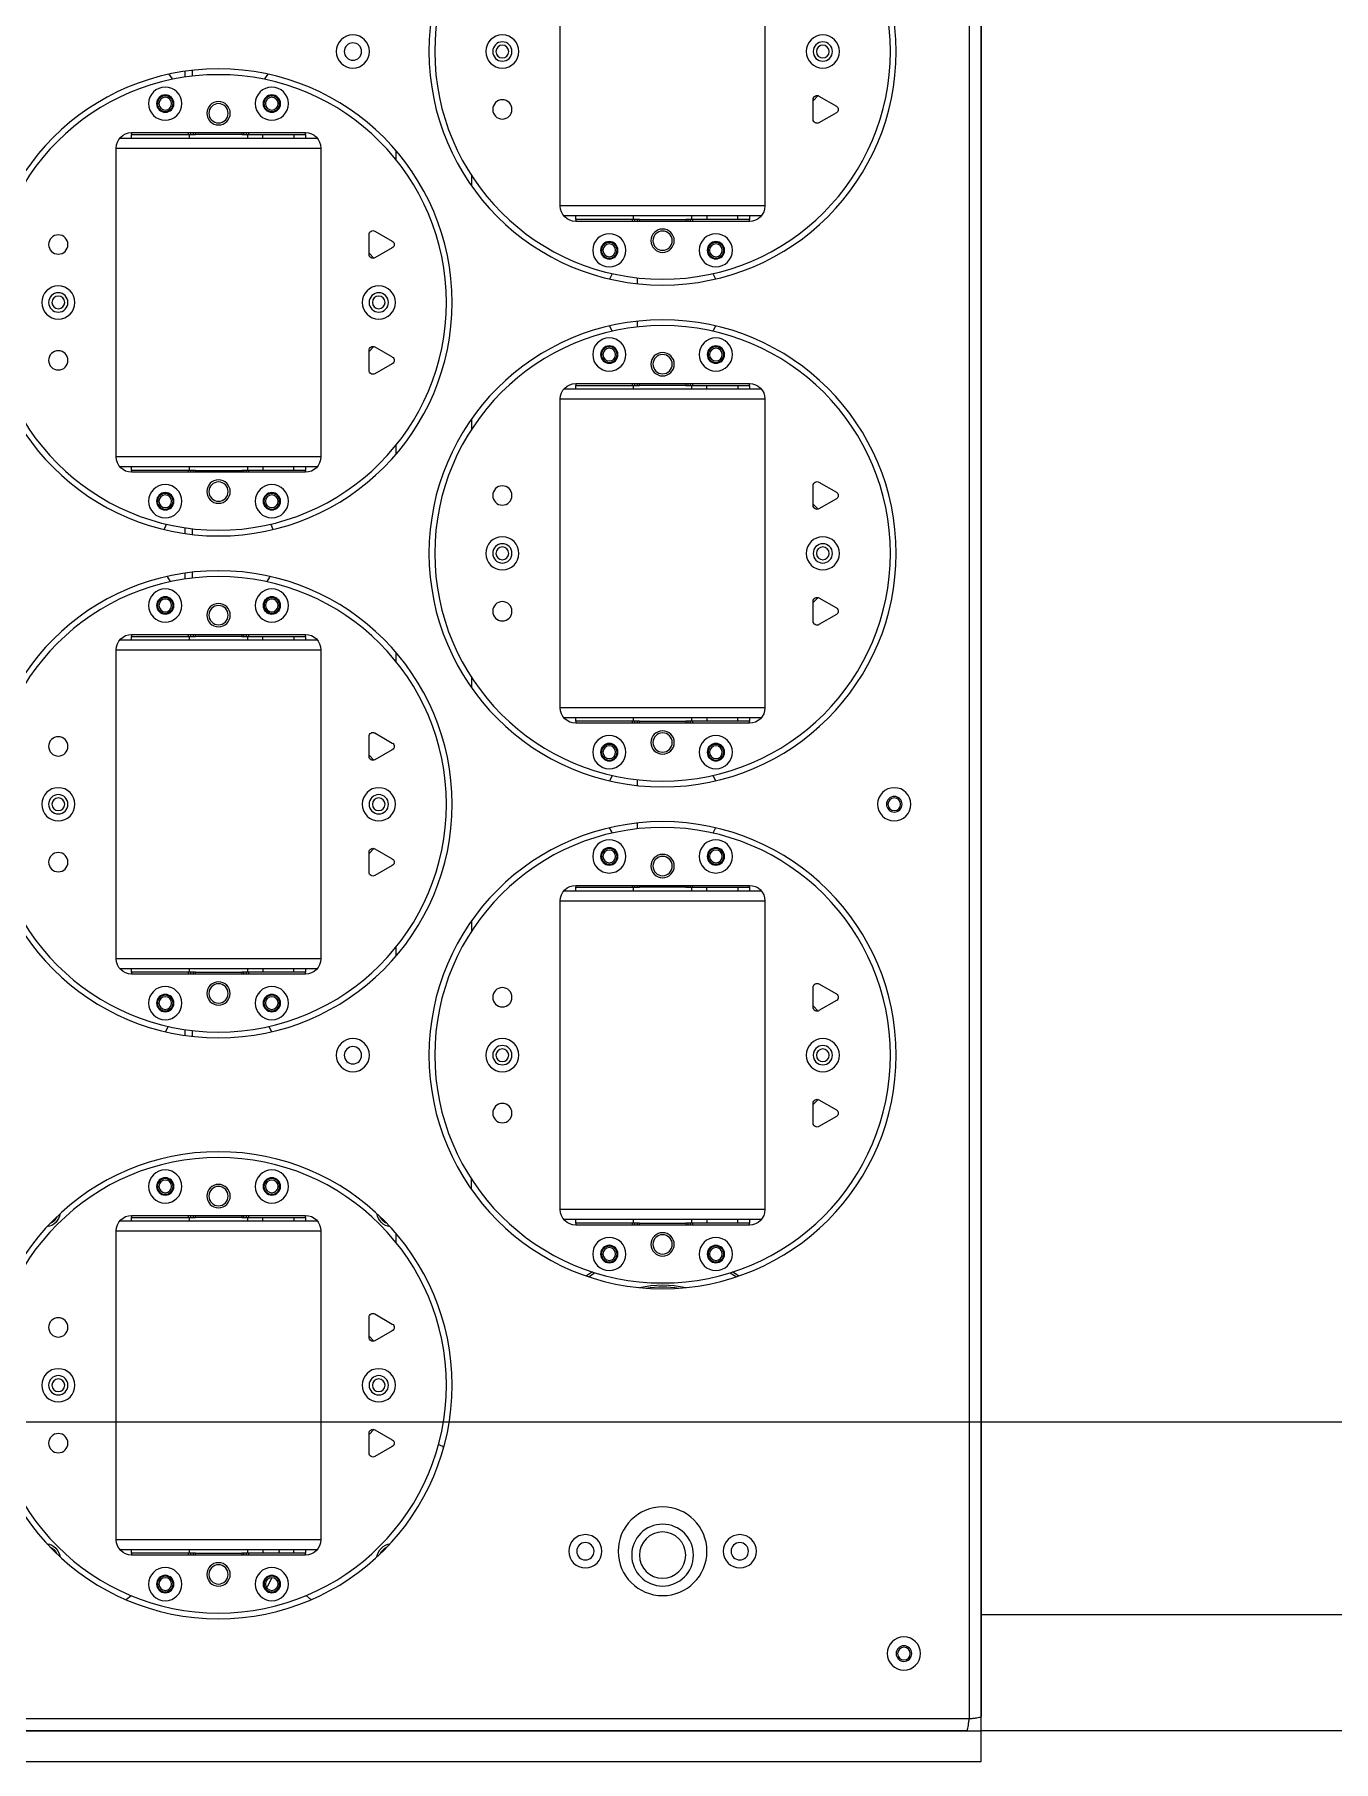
# Model space of a CAD drawing. Header units: millimetres. Extents: x 845401 to 948039, y 511594 to 550263.
# Drawn here: x 924260 to 924596.4, y 531303.8 to 531751.1 of the extents above; entities that cross this region are included whole.
import ezdxf

# ---------------------------------------------------------------- set-up
doc = ezdxf.new("R2010")
doc.units = ezdxf.units.MM
doc.layers.add('00', color=7, linetype='Continuous')
doc.layers.add('A-剖-0.10mm.......SECT-L01', color=255, linetype='Continuous', lineweight=18)
doc.layers.add('物流设备', color=7, linetype='Continuous', lineweight=5)

# ---------------------------------------------------------------- blocks, each defined once
blk = doc.blocks.new('*U100541')
at = {"color": 1}
blk.add_lwpolyline([(0, -630), (2800, -630), (2800, 630), (0, 630)], close=True, dxfattribs=at)
at = {"color": 4}
blk.add_lwpolyline([(0, -600), (2800, -600), (2800, 600), (0, 600)], close=True, dxfattribs=at)
for tag, p in [('设备编号', (485.24, 55.29)), ('设备高度', (489.75, -155.56))]:
    blk.add_attdef(tag, p, '', height=100)
at = {"flags": 1}
blk.add_attdef('设备类型', (12889.64, -37.08), '', height=100, dxfattribs=at)
blk = doc.blocks.new('1260包胶摆轮')
at = {"color": 7, "linetype": 'Continuous', "lineweight": 25}
for p, q in [((4843148.18, 879146.8), (4841955.59, 879146.8)), ((4843148.78, 879143.7), (4841954.98, 879143.7)), ((4843148.78, 877889.9), (4843148.78, 879143.7)), ((4843151.88, 877890.51), (4843151.88, 879143.09)), ((4842976.88, 879101.3), (4842931.88, 879101.3)), ((4842931.88, 879100.8), (4842931.88, 879101.3)), ((4842946.63, 879101.3), (4842946.63, 879100.8)), ((4842948.38, 879101.3), (4842948.38, 879100.8)), ((4842960.38, 879100.8), (4842960.38, 879101.3)), ((4842962.13, 879100.8), (4842962.13, 879101.3)), ((4842976.88, 879101.3), (4842976.88, 879100.8)), ((4842912.34, 879100.8), (4842912.43, 879100.8)), ((4842927.88, 879097.3), (4842927.88, 879017.3)), ((4842928.76, 879099.8), (4842980.01, 879099.8)), ((4842946.63, 879100.8), (4842931.88, 879100.8)), ((4842931.88, 879100.8), (4842931.88, 879099.8)), ((4842947.22, 879100.8), (4842946.63, 879100.8)), ((4842946.88, 879100.8), (4842946.88, 879099.8)), ((4842947.8, 879100.8), (4842947.22, 879100.8)), ((4842948.38, 879100.8), (4842947.8, 879100.8)), ((4842948.38, 879100.8), (4842960.38, 879100.8)), ((4842960.97, 879100.8), (4842960.38, 879100.8)), ((4842961.55, 879100.8), (4842960.97, 879100.8)), ((4842962.13, 879100.8), (4842961.55, 879100.8)), ((4842961.88, 879099.8), (4842961.88, 879100.8)), ((4842976.88, 879100.8), (4842962.13, 879100.8)), ((4842965.88, 879099.8), (4842965.88, 879100.8)), ((4842970.14, 879099.8), (4842969.9, 879100.8)), ((4842973.88, 879100.8), (4842973.88, 879099.8)), ((4842976.88, 879099.8), (4842976.88, 879100.8)), ((4842980.88, 879017.3), (4842980.88, 879097.3)), ((4842996.33, 879100.8), (4842996.43, 879100.8)), ((4842993.38, 879074.9), (4842993.38, 879069.7)), ((4842999.38, 879073.16), (4842994.88, 879075.76)), ((4842994.64, 879068.73), (4842993.38, 879070.04)), ((4842994.88, 879068.83), (4842999.38, 879071.43)), ((4843012.66, 879073.54), (4843012.57, 879073.21)), ((4842993.38, 879044.55), (4842994.64, 879045.86)), ((4842993.38, 879044.9), (4842993.38, 879039.7)), ((4842999.38, 879043.16), (4842994.88, 879045.76)), ((4842994.88, 879038.83), (4842999.38, 879041.43)), ((4843051.26, 879027.94), (4843049.66, 879028.99)), ((4843000.38, 879020.35), (4843000.38, 879018)), ((4842980.01, 879014.8), (4842928.76, 879014.8)), ((4842931.88, 879014.8), (4842931.88, 879013.8)), ((4842931.88, 879013.3), (4842931.88, 879013.8)), ((4842931.88, 879013.8), (4842946.63, 879013.8)), ((4842931.88, 879013.3), (4842976.88, 879013.3)), ((4842946.63, 879013.8), (4842946.63, 879013.3)), ((4842946.63, 879013.8), (4842947.22, 879013.8)), ((4842946.88, 879014.8), (4842946.88, 879013.8)), ((4842947.22, 879013.8), (4842947.8, 879013.8)), ((4842947.8, 879013.8), (4842948.38, 879013.8)), ((4842960.38, 879013.8), (4842948.38, 879013.8)), ((4842948.38, 879013.8), (4842948.38, 879013.3)), ((4842960.38, 879013.3), (4842960.38, 879013.8)), ((4842960.38, 879013.8), (4842960.97, 879013.8)), ((4842960.97, 879013.8), (4842961.55, 879013.8)), ((4842961.55, 879013.8), (4842962.13, 879013.8)), ((4842961.88, 879013.8), (4842961.88, 879014.8)), ((4842962.13, 879013.3), (4842962.13, 879013.8)), ((4842962.13, 879013.8), (4842976.88, 879013.8)), ((4842965.88, 879014.8), (4842965.88, 879013.8)), ((4842973.88, 879013.8), (4842973.88, 879014.8)), ((4842976.88, 879013.8), (4842976.88, 879014.8)), ((4842976.88, 879013.8), (4842976.88, 879013.3)), ((4843042.88, 879011.8), (4843042.88, 878931.8)), ((4843043.76, 879014.3), (4843095.01, 879014.3)), ((4843091.88, 879015.8), (4843046.88, 879015.8)), ((4843046.88, 879015.3), (4843046.88, 879015.8)), ((4843061.63, 879015.3), (4843046.88, 879015.3)), ((4843046.88, 879015.3), (4843046.88, 879014.3)), ((4843061.63, 879015.8), (4843061.63, 879015.3)), ((4843062.22, 879015.3), (4843061.63, 879015.3)), ((4843061.88, 879015.3), (4843061.88, 879014.3)), ((4843062.8, 879015.3), (4843062.22, 879015.3)), ((4843063.38, 879015.3), (4843062.8, 879015.3)), ((4843063.38, 879015.8), (4843063.38, 879015.3)), ((4843063.38, 879015.3), (4843075.38, 879015.3)), ((4843075.38, 879015.3), (4843075.38, 879015.8)), ((4843075.97, 879015.3), (4843075.38, 879015.3)), ((4843076.55, 879015.3), (4843075.97, 879015.3)), ((4843077.13, 879015.3), (4843076.55, 879015.3)), ((4843076.88, 879014.3), (4843076.88, 879015.3)), ((4843077.13, 879015.3), (4843077.13, 879015.8)), ((4843091.88, 879015.3), (4843077.13, 879015.3)), ((4843080.88, 879014.3), (4843080.88, 879015.3)), ((4843088.88, 879015.3), (4843088.88, 879014.3)), ((4843091.88, 879015.8), (4843091.88, 879015.3)), ((4843091.88, 879014.3), (4843091.88, 879015.3)), ((4843095.88, 878931.8), (4843095.88, 879011.8)), ((4843019.88, 879006.58), (4843019.88, 879003.9)), ((4843108.38, 878989.4), (4843108.38, 878984.2)), ((4843114.38, 878987.66), (4843109.88, 878990.26)), ((4843109.88, 878983.33), (4843114.38, 878985.93)), ((4843109.64, 878983.23), (4843108.38, 878984.54)), ((4842947.66, 878966.92), (4842947.66, 878965.41)), ((4843108.38, 878959.05), (4843109.64, 878960.36)), ((4843108.38, 878959.4), (4843108.38, 878954.2)), ((4843114.38, 878957.66), (4843109.88, 878960.26)), ((4843109.88, 878953.33), (4843114.38, 878955.93)), ((4842928.76, 878949.3), (4842980.01, 878949.3)), ((4842976.88, 878950.8), (4842931.88, 878950.8)), ((4842931.88, 878950.3), (4842931.88, 878950.8)), ((4842946.63, 878950.3), (4842931.88, 878950.3)), ((4842931.88, 878950.3), (4842931.88, 878949.3)), ((4842946.63, 878950.8), (4842946.63, 878950.3)), ((4842947.22, 878950.3), (4842946.63, 878950.3)), ((4842946.88, 878950.3), (4842946.88, 878949.3)), ((4842947.8, 878950.3), (4842947.22, 878950.3)), ((4842948.38, 878950.3), (4842947.8, 878950.3)), ((4842948.38, 878950.8), (4842948.38, 878950.3)), ((4842948.38, 878950.3), (4842960.38, 878950.3)), ((4842960.38, 878950.3), (4842960.38, 878950.8)), ((4842960.97, 878950.3), (4842960.38, 878950.3)), ((4842961.55, 878950.3), (4842960.97, 878950.3)), ((4842962.13, 878950.3), (4842961.55, 878950.3)), ((4842961.88, 878949.3), (4842961.88, 878950.3)), ((4842962.13, 878950.3), (4842962.13, 878950.8)), ((4842976.88, 878950.3), (4842962.13, 878950.3)), ((4842965.88, 878949.3), (4842965.88, 878950.3)), ((4842973.88, 878950.3), (4842973.88, 878949.3)), ((4842976.88, 878950.8), (4842976.88, 878950.3)), ((4842976.88, 878949.3), (4842976.88, 878950.3)), ((4842927.88, 878946.8), (4842927.88, 878866.8)), ((4842980.88, 878866.8), (4842980.88, 878946.8)), ((4843000.38, 878946.1), (4843000.38, 878943.74)), ((4843019.88, 878937.01), (4843019.88, 878939.69)), ((4843095.01, 878929.3), (4843043.76, 878929.3)), ((4843046.88, 878929.3), (4843046.88, 878928.3)), ((4843046.88, 878928.3), (4843061.63, 878928.3)), ((4843046.88, 878927.8), (4843046.88, 878928.3)), ((4843046.88, 878927.8), (4843091.88, 878927.8)), ((4843061.63, 878928.3), (4843061.63, 878927.8)), ((4843061.63, 878928.3), (4843062.22, 878928.3)), ((4843061.88, 878929.3), (4843061.88, 878928.3)), ((4843062.22, 878928.3), (4843062.8, 878928.3)), ((4843062.8, 878928.3), (4843063.38, 878928.3)), ((4843075.38, 878928.3), (4843063.38, 878928.3)), ((4843063.38, 878928.3), (4843063.38, 878927.8)), ((4843075.38, 878927.8), (4843075.38, 878928.3)), ((4843075.38, 878928.3), (4843075.97, 878928.3)), ((4843075.97, 878928.3), (4843076.55, 878928.3)), ((4843076.55, 878928.3), (4843077.13, 878928.3)), ((4843076.88, 878928.3), (4843076.88, 878929.3)), ((4843077.13, 878928.3), (4843091.88, 878928.3)), ((4843077.13, 878927.8), (4843077.13, 878928.3)), ((4843080.88, 878929.3), (4843080.88, 878928.3)), ((4843088.88, 878928.3), (4843088.88, 878929.3)), ((4843091.88, 878928.3), (4843091.88, 878929.3)), ((4843091.88, 878928.3), (4843091.88, 878927.8)), ((4842993.38, 878924.4), (4842993.38, 878919.2)), ((4842999.38, 878922.66), (4842994.88, 878925.26)), ((4842994.64, 878918.23), (4842993.38, 878919.54)), ((4842994.88, 878918.33), (4842999.38, 878920.93)), ((4843062.88, 878913.16), (4843062.88, 878911.65)), ((4843062.88, 878901.95), (4843062.88, 878900.44)), ((4842993.38, 878894.05), (4842994.64, 878895.36)), ((4842999.38, 878892.66), (4842994.88, 878895.26)), ((4842993.38, 878894.4), (4842993.38, 878889.2)), ((4842994.88, 878888.33), (4842999.38, 878890.93)), ((4843042.88, 878881.8), (4843042.88, 878801.8)), ((4843043.76, 878884.3), (4843095.01, 878884.3)), ((4843091.88, 878885.8), (4843046.88, 878885.8)), ((4843046.88, 878885.3), (4843046.88, 878885.8)), ((4843061.63, 878885.3), (4843046.88, 878885.3)), ((4843046.88, 878885.3), (4843046.88, 878884.3)), ((4843061.63, 878885.8), (4843061.63, 878885.3)), ((4843062.22, 878885.3), (4843061.63, 878885.3)), ((4843061.88, 878885.3), (4843061.88, 878884.3)), ((4843062.8, 878885.3), (4843062.22, 878885.3)), ((4843063.38, 878885.3), (4843062.8, 878885.3)), ((4843063.38, 878885.8), (4843063.38, 878885.3)), ((4843063.38, 878885.3), (4843075.38, 878885.3)), ((4843075.38, 878885.3), (4843075.38, 878885.8)), ((4843075.97, 878885.3), (4843075.38, 878885.3)), ((4843076.55, 878885.3), (4843075.97, 878885.3)), ((4843077.13, 878885.3), (4843076.55, 878885.3)), ((4843076.88, 878884.3), (4843076.88, 878885.3)), ((4843077.13, 878885.3), (4843077.13, 878885.8)), ((4843091.88, 878885.3), (4843077.13, 878885.3)), ((4843080.88, 878884.3), (4843080.88, 878885.3)), ((4843088.88, 878885.3), (4843088.88, 878884.3)), ((4843091.88, 878885.8), (4843091.88, 878885.3)), ((4843091.88, 878884.3), (4843091.88, 878885.3)), ((4843095.88, 878801.8), (4843095.88, 878881.8)), ((4843019.88, 878873.9), (4843019.88, 878876.58)), ((4843000.38, 878869.85), (4843000.38, 878867.5)), ((4842980.01, 878864.3), (4842928.76, 878864.3)), ((4842931.88, 878864.3), (4842931.88, 878863.3)), ((4842946.88, 878864.3), (4842946.88, 878863.3)), ((4842961.88, 878863.3), (4842961.88, 878864.3)), ((4842965.88, 878864.3), (4842965.88, 878863.3)), ((4842973.88, 878863.3), (4842973.88, 878864.3)), ((4842976.88, 878863.3), (4842976.88, 878864.3)), ((4842931.88, 878863.3), (4842946.63, 878863.3)), ((4842931.88, 878862.8), (4842931.88, 878863.3)), ((4842931.88, 878862.8), (4842976.88, 878862.8)), ((4842946.63, 878863.3), (4842946.63, 878862.8)), ((4842946.63, 878863.3), (4842947.22, 878863.3)), ((4842947.22, 878863.3), (4842947.8, 878863.3)), ((4842947.8, 878863.3), (4842948.38, 878863.3)), ((4842960.38, 878863.3), (4842948.38, 878863.3)), ((4842948.38, 878863.3), (4842948.38, 878862.8)), ((4842960.38, 878862.8), (4842960.38, 878863.3)), ((4842960.38, 878863.3), (4842960.97, 878863.3)), ((4842960.97, 878863.3), (4842961.55, 878863.3)), ((4842961.55, 878863.3), (4842962.13, 878863.3)), ((4842962.13, 878862.8), (4842962.13, 878863.3)), ((4842962.13, 878863.3), (4842976.88, 878863.3)), ((4842976.88, 878863.3), (4842976.88, 878862.8)), ((4843114.38, 878857.66), (4843109.88, 878860.26)), ((4843108.38, 878859.4), (4843108.38, 878854.2)), ((4843109.88, 878853.33), (4843114.38, 878855.93)), ((4843109.64, 878853.23), (4843108.38, 878854.54)), ((4842947.66, 878848.18), (4842947.66, 878846.67)), ((4842947.66, 878836.92), (4842947.66, 878835.41)), ((4843108.38, 878829.05), (4843109.64, 878830.36)), ((4843108.38, 878829.4), (4843108.38, 878824.2)), ((4843114.38, 878827.66), (4843109.88, 878830.26)), ((4843109.88, 878823.33), (4843114.38, 878825.93)), ((4842928.76, 878819.3), (4842980.01, 878819.3)), ((4842976.88, 878820.8), (4842931.88, 878820.8)), ((4842931.88, 878820.3), (4842931.88, 878820.8)), ((4842946.63, 878820.3), (4842931.88, 878820.3)), ((4842931.88, 878820.3), (4842931.88, 878819.3)), ((4842946.63, 878820.8), (4842946.63, 878820.3)), ((4842947.22, 878820.3), (4842946.63, 878820.3)), ((4842946.88, 878820.3), (4842946.88, 878819.3)), ((4842947.8, 878820.3), (4842947.22, 878820.3)), ((4842948.38, 878820.3), (4842947.8, 878820.3)), ((4842948.38, 878820.8), (4842948.38, 878820.3)), ((4842948.38, 878820.3), (4842960.38, 878820.3)), ((4842960.38, 878820.3), (4842960.38, 878820.8)), ((4842960.97, 878820.3), (4842960.38, 878820.3)), ((4842961.55, 878820.3), (4842960.97, 878820.3)), ((4842962.13, 878820.3), (4842961.55, 878820.3)), ((4842961.88, 878819.3), (4842961.88, 878820.3)), ((4842962.13, 878820.3), (4842962.13, 878820.8)), ((4842976.88, 878820.3), (4842962.13, 878820.3)), ((4842965.88, 878819.3), (4842965.88, 878820.3)), ((4842973.88, 878820.3), (4842973.88, 878819.3)), ((4842976.88, 878820.8), (4842976.88, 878820.3)), ((4842976.88, 878819.3), (4842976.88, 878820.3)), ((4842927.88, 878816.8), (4842927.88, 878736.8)), ((4842980.88, 878736.8), (4842980.88, 878816.8)), ((4843000.38, 878816.1), (4843000.38, 878813.74)), ((4843019.88, 878807.01), (4843019.88, 878809.69)), ((4843095.01, 878799.3), (4843043.76, 878799.3)), ((4843046.88, 878799.3), (4843046.88, 878798.3)), ((4843046.88, 878798.3), (4843061.63, 878798.3)), ((4843046.88, 878797.8), (4843046.88, 878798.3)), ((4843046.88, 878797.8), (4843091.88, 878797.8)), ((4843061.63, 878798.3), (4843061.63, 878797.8)), ((4843061.63, 878798.3), (4843062.22, 878798.3)), ((4843061.88, 878799.3), (4843061.88, 878798.3)), ((4843062.22, 878798.3), (4843062.8, 878798.3)), ((4843062.8, 878798.3), (4843063.38, 878798.3)), ((4843075.38, 878798.3), (4843063.38, 878798.3)), ((4843063.38, 878798.3), (4843063.38, 878797.8)), ((4843075.38, 878797.8), (4843075.38, 878798.3)), ((4843075.38, 878798.3), (4843075.97, 878798.3)), ((4843075.97, 878798.3), (4843076.55, 878798.3)), ((4843076.55, 878798.3), (4843077.13, 878798.3)), ((4843076.88, 878798.3), (4843076.88, 878799.3)), ((4843077.13, 878797.8), (4843077.13, 878798.3)), ((4843077.13, 878798.3), (4843091.88, 878798.3)), ((4843080.88, 878799.3), (4843080.88, 878798.3)), ((4843088.88, 878798.3), (4843088.88, 878799.3)), ((4843091.88, 878798.3), (4843091.88, 878799.3)), ((4843091.88, 878798.3), (4843091.88, 878797.8)), ((4842993.38, 878794.4), (4842993.38, 878789.2)), ((4842999.38, 878792.66), (4842994.88, 878795.26)), ((4842994.64, 878788.23), (4842993.38, 878789.54)), ((4842994.88, 878788.33), (4842999.38, 878790.93)), ((4843062.88, 878783.16), (4843062.88, 878781.65)), ((4843062.88, 878771.95), (4843062.88, 878770.44)), ((4842993.38, 878764.05), (4842994.64, 878765.36)), ((4842993.38, 878764.4), (4842993.38, 878759.2)), ((4842999.38, 878762.66), (4842994.88, 878765.26)), ((4842994.88, 878758.33), (4842999.38, 878760.93)), ((4843043.76, 878754.3), (4843095.01, 878754.3)), ((4843091.88, 878755.8), (4843046.88, 878755.8)), ((4843046.88, 878755.3), (4843046.88, 878755.8)), ((4843061.63, 878755.3), (4843046.88, 878755.3)), ((4843046.88, 878755.3), (4843046.88, 878754.3)), ((4843061.63, 878755.8), (4843061.63, 878755.3)), ((4843062.22, 878755.3), (4843061.63, 878755.3)), ((4843061.88, 878755.3), (4843061.88, 878754.3)), ((4843062.8, 878755.3), (4843062.22, 878755.3)), ((4843063.38, 878755.3), (4843062.8, 878755.3)), ((4843063.38, 878755.8), (4843063.38, 878755.3)), ((4843063.38, 878755.3), (4843075.38, 878755.3)), ((4843075.38, 878755.3), (4843075.38, 878755.8)), ((4843075.97, 878755.3), (4843075.38, 878755.3)), ((4843076.55, 878755.3), (4843075.97, 878755.3)), ((4843077.13, 878755.3), (4843076.55, 878755.3)), ((4843076.88, 878754.3), (4843076.88, 878755.3)), ((4843077.13, 878755.3), (4843077.13, 878755.8)), ((4843091.88, 878755.3), (4843077.13, 878755.3)), ((4843080.88, 878754.3), (4843080.88, 878755.3)), ((4843088.88, 878755.3), (4843088.88, 878754.3)), ((4843091.88, 878755.8), (4843091.88, 878755.3)), ((4843091.88, 878754.3), (4843091.88, 878755.3)), ((4843042.88, 878751.8), (4843042.88, 878671.8)), ((4843095.88, 878671.8), (4843095.88, 878751.8)), ((4843019.88, 878743.9), (4843019.88, 878746.58)), ((4843000.38, 878739.85), (4843000.38, 878737.5)), ((4842980.01, 878734.3), (4842928.76, 878734.3)), ((4842931.88, 878734.3), (4842931.88, 878733.3)), ((4842946.88, 878734.3), (4842946.88, 878733.3)), ((4842961.88, 878733.3), (4842961.88, 878734.3)), ((4842965.88, 878734.3), (4842965.88, 878733.3)), ((4842973.88, 878733.3), (4842973.88, 878734.3)), ((4842976.88, 878733.3), (4842976.88, 878734.3)), ((4842931.88, 878732.8), (4842931.88, 878733.3)), ((4842931.88, 878733.3), (4842946.63, 878733.3)), ((4842931.88, 878732.8), (4842976.88, 878732.8)), ((4842946.63, 878733.3), (4842946.63, 878732.8)), ((4842946.63, 878733.3), (4842947.22, 878733.3)), ((4842947.22, 878733.3), (4842947.8, 878733.3)), ((4842947.8, 878733.3), (4842948.38, 878733.3)), ((4842960.38, 878733.3), (4842948.38, 878733.3)), ((4842948.38, 878733.3), (4842948.38, 878732.8)), ((4842960.38, 878732.8), (4842960.38, 878733.3)), ((4842960.38, 878733.3), (4842960.97, 878733.3)), ((4842960.97, 878733.3), (4842961.55, 878733.3)), ((4842961.55, 878733.3), (4842962.13, 878733.3)), ((4842962.13, 878732.8), (4842962.13, 878733.3)), ((4842962.13, 878733.3), (4842976.88, 878733.3)), ((4842976.88, 878733.3), (4842976.88, 878732.8)), ((4843114.38, 878727.66), (4843109.88, 878730.26)), ((4843108.38, 878729.4), (4843108.38, 878724.2)), ((4843109.88, 878723.33), (4843114.38, 878725.93)), ((4843109.64, 878723.23), (4843108.38, 878724.54)), ((4842947.66, 878718.18), (4842947.66, 878716.67))]:
    blk.add_line(p, q, dxfattribs=at)
at = {"color": 8, "linetype": 'Continuous', "lineweight": 25}
for p, q in [((4842947.22, 879101.3), (4842947.22, 879100.8)), ((4842947.8, 879100.8), (4842947.8, 879101.3)), ((4842960.97, 879101.3), (4842960.97, 879100.8)), ((4842961.55, 879100.8), (4842961.55, 879101.3)), ((4842980.88, 879097.3), (4842927.88, 879097.3)), ((4842927.88, 879017.3), (4842980.88, 879017.3)), ((4842947.22, 879013.8), (4842947.22, 879013.3)), ((4842947.8, 879013.3), (4842947.8, 879013.8)), ((4842960.97, 879013.8), (4842960.97, 879013.3)), ((4842961.55, 879013.3), (4842961.55, 879013.8)), ((4843095.88, 879011.8), (4843042.88, 879011.8)), ((4843062.22, 879015.8), (4843062.22, 879015.3)), ((4843062.8, 879015.3), (4843062.8, 879015.8)), ((4843075.97, 879015.8), (4843075.97, 879015.3)), ((4843076.55, 879015.3), (4843076.55, 879015.8)), ((4842945.66, 878965.15), (4842945.66, 878966.67)), ((4842947.22, 878950.8), (4842947.22, 878950.3)), ((4842947.8, 878950.3), (4842947.8, 878950.8)), ((4842960.97, 878950.8), (4842960.97, 878950.3)), ((4842961.55, 878950.3), (4842961.55, 878950.8)), ((4842980.88, 878946.8), (4842927.88, 878946.8)), ((4843042.88, 878931.8), (4843095.88, 878931.8)), ((4843062.22, 878928.3), (4843062.22, 878927.8)), ((4843062.8, 878927.8), (4843062.8, 878928.3)), ((4843075.97, 878928.3), (4843075.97, 878927.8)), ((4843076.55, 878927.8), (4843076.55, 878928.3)), ((4843095.88, 878881.8), (4843042.88, 878881.8)), ((4843062.22, 878885.8), (4843062.22, 878885.3)), ((4843062.8, 878885.3), (4843062.8, 878885.8)), ((4843075.97, 878885.8), (4843075.97, 878885.3)), ((4843076.55, 878885.3), (4843076.55, 878885.8)), ((4842927.88, 878866.8), (4842980.88, 878866.8)), ((4842947.22, 878863.3), (4842947.22, 878862.8)), ((4842947.8, 878862.8), (4842947.8, 878863.3)), ((4842960.97, 878863.3), (4842960.97, 878862.8)), ((4842961.55, 878862.8), (4842961.55, 878863.3)), ((4842945.66, 878846.93), (4842945.66, 878848.45)), ((4842945.66, 878835.15), (4842945.66, 878836.67)), ((4842947.22, 878820.8), (4842947.22, 878820.3)), ((4842947.8, 878820.3), (4842947.8, 878820.8)), ((4842960.97, 878820.8), (4842960.97, 878820.3)), ((4842961.55, 878820.3), (4842961.55, 878820.8)), ((4842980.88, 878816.8), (4842927.88, 878816.8)), ((4843042.88, 878801.8), (4843095.88, 878801.8)), ((4843062.22, 878798.3), (4843062.22, 878797.8)), ((4843062.8, 878797.8), (4843062.8, 878798.3)), ((4843075.97, 878798.3), (4843075.97, 878797.8)), ((4843076.55, 878797.8), (4843076.55, 878798.3)), ((4843062.22, 878755.8), (4843062.22, 878755.3)), ((4843062.8, 878755.3), (4843062.8, 878755.8)), ((4843075.97, 878755.8), (4843075.97, 878755.3)), ((4843076.55, 878755.3), (4843076.55, 878755.8)), ((4843095.88, 878751.8), (4843042.88, 878751.8)), ((4842927.88, 878736.8), (4842980.88, 878736.8)), ((4842947.22, 878733.3), (4842947.22, 878732.8)), ((4842947.8, 878732.8), (4842947.8, 878733.3)), ((4842960.97, 878733.3), (4842960.97, 878732.8)), ((4842961.55, 878732.8), (4842961.55, 878733.3)), ((4842945.66, 878716.93), (4842945.66, 878718.45))]:
    blk.add_line(p, q, dxfattribs=at)
at = {"color": 7, "linetype": 'Continuous', "lineweight": 25, "flags": 128}
for points in [[(4842930.34, 879112.82), (4842930.88, 879112.43), (4842931.73, 879111.78)], [(4842977.04, 879111.78), (4842977.89, 879112.43), (4842978.43, 879112.82)], [(4842968.2, 879107.15), (4842967.06, 879109.33), (4842966.81, 879109.71)], [(4843012.73, 879073.28), (4843012.08, 879072.99), (4843011.35, 879072.64)], [(4843050.25, 879029.19), (4843051.51, 879028.37), (4843051.89, 879028.14)], [(4843086.88, 879028.14), (4843088, 879028.85), (4843088.52, 879029.19)], [(4843089.11, 879028.99), (4843088.61, 879028.65), (4843087.51, 879027.94)], [(4842940.67, 878965.72), (4842940.7, 878965.66), (4842941.37, 878964.34)], [(4842967.4, 878964.34), (4842968.07, 878965.66), (4842968.1, 878965.72)], [(4843056.37, 878914.25), (4843056.21, 878913.96), (4843055.67, 878912.87)], [(4843083.1, 878912.87), (4843082.56, 878913.96), (4843082.4, 878914.25)], [(4843055.67, 878900.72), (4843055.7, 878900.66), (4843056.37, 878899.34)], [(4843082.4, 878899.34), (4843083.07, 878900.66), (4843083.1, 878900.72)], [(4842941.91, 878849.13), (4842941.21, 878847.96), (4842941.1, 878847.77)], [(4842967.66, 878847.77), (4842967.56, 878847.96), (4842966.86, 878849.13)], [(4842940.3, 878835.64), (4842940.7, 878834.66), (4842940.9, 878834.24)], [(4842967.87, 878834.24), (4842968.07, 878834.66), (4842968.47, 878835.64)], [(4843056.37, 878784.25), (4843056.21, 878783.96), (4843055.67, 878782.87)], [(4843083.1, 878782.87), (4843082.56, 878783.96), (4843082.4, 878784.25)], [(4843055.67, 878770.72), (4843055.7, 878770.66), (4843056.37, 878769.34)], [(4843082.4, 878769.34), (4843083.07, 878770.66), (4843083.1, 878770.72)], [(4842942.54, 878719), (4842942.45, 878718.89), (4842941.61, 878717.66)], [(4842967.16, 878717.66), (4842966.31, 878718.89), (4842966.23, 878719)]]:
    blk.add_lwpolyline(points, dxfattribs=at)
at = {"color": 7, "linetype": 'Continuous', "lineweight": 25}
for centre, radius in [((4843131.88, 879126.8), 4.3), ((4843131.88, 879126.8), 2.03), ((4843131.88, 879126.8), 1.65), ((4842954.38, 879057.3), 60.5), ((4842954.38, 879057.3), 59), ((4842940.58, 879108.8), 4.3), ((4842940.58, 879108.8), 2.25), ((4842940.58, 879108.8), 2.03), ((4842940.58, 879108.8), 1.65), ((4842968.18, 879108.8), 4.3), ((4842968.18, 879108.8), 2.25), ((4842968.18, 879108.8), 2.02), ((4842968.18, 879108.8), 1.65), ((4843069.38, 879100.3), 11.5), ((4842954.38, 879106.3), 3.03), ((4842954.38, 879106.3), 2.5), ((4843069.38, 879101.3), 8), ((4843069.38, 879101.3), 6), ((4843049.38, 879100.3), 4.3), ((4843049.38, 879100.3), 2.25), ((4843089.38, 879100.3), 4.3), ((4843089.38, 879100.3), 2.25), ((4842912.88, 879072.3), 2.5), ((4842912.88, 879057.3), 4.3), ((4842995.88, 879057.3), 4.3), ((4842912.88, 879057.3), 2.5), ((4842912.88, 879057.3), 1.65), ((4842995.88, 879057.3), 2.5), ((4842995.88, 879057.3), 1.65), ((4842912.88, 879042.3), 2.5), ((4843069.38, 878971.8), 60.5), ((4843069.38, 878971.8), 59), ((4843055.58, 879023.3), 4.3), ((4843055.58, 879023.3), 2.25), ((4843055.58, 879023.3), 2.03), ((4843055.58, 879023.3), 1.65), ((4843083.18, 879023.3), 4.3), ((4843083.18, 879023.3), 2.25), ((4843083.18, 879023.3), 2.03), ((4843083.18, 879023.3), 1.65), ((4843069.38, 879020.8), 3.02), ((4843069.38, 879020.8), 2.5), ((4842940.58, 879005.8), 4.3), ((4842940.58, 879005.8), 2.25), ((4842940.58, 879005.8), 2.03), ((4842940.58, 879005.8), 1.65), ((4842954.38, 879008.3), 3.03), ((4842954.38, 879008.3), 2.5), ((4842968.18, 879005.8), 4.3), ((4842968.18, 879005.8), 2.25), ((4842968.18, 879005.8), 2.03), ((4842968.18, 879005.8), 1.65), ((4843027.88, 878986.8), 2.5), ((4842989.17, 878971.8), 4.3), ((4843027.88, 878971.8), 4.3), ((4843110.88, 878971.8), 4.3), ((4842989.17, 878971.8), 2.25), ((4843027.88, 878971.8), 2.5), ((4843027.88, 878971.8), 1.65), ((4843110.88, 878971.8), 2.5), ((4843110.88, 878971.8), 1.65), ((4842954.38, 878906.8), 60.5), ((4842954.38, 878906.8), 59), ((4842940.58, 878958.3), 4.3), ((4842968.18, 878958.3), 4.3), ((4842940.58, 878958.3), 2.25), ((4842940.58, 878958.3), 2.03), ((4842940.58, 878958.3), 1.65), ((4842954.38, 878955.8), 3.02), ((4842954.38, 878955.8), 2.5), ((4842968.18, 878958.3), 2.25), ((4842968.18, 878958.3), 2.03), ((4842968.18, 878958.3), 1.65), ((4843027.88, 878956.8), 2.5), ((4842912.88, 878921.8), 2.5), ((4843055.58, 878920.3), 4.3), ((4843055.58, 878920.3), 2.25), ((4843055.58, 878920.3), 2.03), ((4843069.38, 878922.8), 3.03), ((4843069.38, 878922.8), 2.5), ((4843083.18, 878920.3), 4.3), ((4843083.18, 878920.3), 2.25), ((4843083.18, 878920.3), 2.03), ((4843055.58, 878920.3), 1.65), ((4843083.18, 878920.3), 1.65), ((4842912.88, 878906.8), 4.3), ((4842912.88, 878906.8), 2.5), ((4842995.88, 878906.8), 4.3), ((4842995.88, 878906.8), 2.5), ((4843129.38, 878906.8), 4.3), ((4843129.38, 878906.8), 2.02), ((4842912.88, 878906.8), 1.65), ((4842995.88, 878906.8), 1.65), ((4843129.38, 878906.8), 1.65), ((4843069.38, 878841.8), 60.5), ((4843069.38, 878841.8), 59), ((4843055.58, 878893.3), 4.3), ((4843055.58, 878893.3), 2.25), ((4843055.58, 878893.3), 2.03), ((4843083.18, 878893.3), 4.3), ((4843083.18, 878893.3), 2.25), ((4843083.18, 878893.3), 2.03), ((4842912.88, 878891.8), 2.5), ((4843055.58, 878893.3), 1.65), ((4843069.38, 878890.8), 3.03), ((4843069.38, 878890.8), 2.5), ((4843083.18, 878893.3), 1.65), ((4842940.58, 878855.3), 4.3), ((4842954.38, 878857.8), 3.03), ((4842954.38, 878857.8), 2.5), ((4842968.18, 878855.3), 4.3), ((4842940.58, 878855.3), 2.25), ((4842940.58, 878855.3), 2.02), ((4842940.58, 878855.3), 1.65), ((4842968.18, 878855.3), 2.25), ((4842968.18, 878855.3), 2.02), ((4842968.18, 878855.3), 1.65), ((4843027.88, 878856.8), 2.5), ((4843027.88, 878841.8), 4.3), ((4843110.88, 878841.8), 4.3), ((4843027.88, 878841.8), 2.5), ((4843027.88, 878841.8), 1.65), ((4843110.88, 878841.8), 2.5), ((4843110.88, 878841.8), 1.65), ((4842954.38, 878776.8), 60.5), ((4842954.38, 878776.8), 59), ((4842940.58, 878828.3), 4.3), ((4842968.18, 878828.3), 4.3), ((4842940.58, 878828.3), 2.25), ((4842940.58, 878828.3), 2.03), ((4842940.58, 878828.3), 1.65), ((4842954.38, 878825.8), 3.03), ((4842954.38, 878825.8), 2.5), ((4842968.18, 878828.3), 2.25), ((4842968.18, 878828.3), 2.03), ((4842968.18, 878828.3), 1.65), ((4843027.88, 878826.8), 2.5), ((4842912.88, 878791.8), 2.5), ((4843055.58, 878790.3), 4.3), ((4843055.58, 878790.3), 2.25), ((4843055.58, 878790.3), 2.03), ((4843069.38, 878792.8), 3.03), ((4843069.38, 878792.8), 2.5), ((4843083.18, 878790.3), 4.3), ((4843083.18, 878790.3), 2.25), ((4843083.18, 878790.3), 2.03), ((4843055.58, 878790.3), 1.65), ((4843083.18, 878790.3), 1.65), ((4842912.88, 878776.8), 4.3), ((4842912.88, 878776.8), 2.5), ((4842995.88, 878776.8), 4.3), ((4842995.88, 878776.8), 2.5), ((4842912.88, 878776.8), 1.65), ((4842995.88, 878776.8), 1.65), ((4843069.38, 878711.8), 60.5), ((4843069.38, 878711.8), 59), ((4843055.58, 878763.3), 4.3), ((4843055.58, 878763.3), 2.25), ((4843083.18, 878763.3), 4.3), ((4843083.18, 878763.3), 2.25), ((4842912.88, 878761.8), 2.5), ((4843055.58, 878763.3), 2.03), ((4843055.58, 878763.3), 1.65), ((4843069.38, 878760.8), 3.02), ((4843069.38, 878760.8), 2.5), ((4843083.18, 878763.3), 2.03), ((4843083.18, 878763.3), 1.65), ((4842954.38, 878727.8), 3.03), ((4842954.38, 878727.8), 2.5), ((4842940.58, 878725.3), 4.3), ((4842940.58, 878725.3), 2.25), ((4842940.58, 878725.3), 2.03), ((4842940.58, 878725.3), 1.65), ((4842968.18, 878725.3), 4.3), ((4842968.18, 878725.3), 2.25), ((4842968.18, 878725.3), 2.03), ((4842968.18, 878725.3), 1.65), ((4843027.88, 878726.8), 2.5), ((4842989.17, 878711.8), 4.3), ((4842989.17, 878711.8), 2.25), ((4843027.88, 878711.8), 4.3), ((4843027.88, 878711.8), 2.5), ((4843027.88, 878711.8), 1.65), ((4843110.88, 878711.8), 4.3), ((4843110.88, 878711.8), 2.5), ((4843110.88, 878711.8), 1.65)]:
    blk.add_circle(centre, radius, dxfattribs=at)
for centre, radius, start, end in [((4842909.38, 879102.3), 4, 277.8416, 352.1584), ((4842931.88, 879097.3), 4, 90, 180), ((4842976.88, 879097.3), 4, 0, 90), ((4842999.38, 879102.3), 4, 187.8416, 262.1584), ((4842909.38, 879102.3), 3.4, 293.0254, 336.9746), ((4842999.38, 879102.3), 3.4, 203.0254, 246.9746), ((4842994.38, 879074.9), 1, 60, 180), ((4842994.38, 879069.7), 1, 180, 300), ((4842998.88, 879072.3), 1, 300, 60), ((4842994.38, 879044.9), 1, 60, 180), ((4842998.88, 879042.3), 1, 300, 60), ((4842994.38, 879039.7), 1, 180, 300), ((4843069.38, 879057.3), 26, 256.6579, 283.3421), ((4843069.38, 879057.3), 25.5, 260.4644, 279.5356), ((4842909.38, 879012.3), 4, 7.8416, 82.1584), ((4842931.88, 879017.3), 4, 180, 270), ((4842976.88, 879017.3), 4, 270, 0), ((4842999.38, 879012.3), 4, 97.8416, 172.1584), ((4842909.38, 879012.3), 3.4, 23.0254, 66.9746), ((4842999.38, 879012.3), 3.4, 113.0254, 156.9746), ((4843046.88, 879011.8), 4, 90, 180), ((4843091.88, 879011.8), 4, 0, 90), ((4843109.38, 878989.4), 1, 60, 180), ((4843113.88, 878986.8), 1, 300, 60), ((4843109.38, 878984.2), 1, 180, 300), ((4843109.38, 878959.4), 1, 60, 180), ((4843109.38, 878954.2), 1, 180, 300), ((4843113.88, 878956.8), 1, 300, 60), ((4842931.88, 878946.8), 4, 90, 180), ((4842976.88, 878946.8), 4, 0, 90), ((4843046.88, 878931.8), 4, 180, 270), ((4843091.88, 878931.8), 4, 270, 0), ((4842994.38, 878924.4), 1, 60, 180), ((4842998.88, 878921.8), 1, 300, 60), ((4842994.38, 878919.2), 1, 180, 300), ((4842994.38, 878894.4), 1, 60, 180), ((4842998.88, 878891.8), 1, 300, 60), ((4842994.38, 878889.2), 1, 180, 300), ((4843046.88, 878881.8), 4, 90, 180), ((4843091.88, 878881.8), 4, 0, 90), ((4842931.88, 878866.8), 4, 180, 270), ((4842976.88, 878866.8), 4, 270, 0), ((4843109.38, 878859.4), 1, 60, 180), ((4843113.88, 878856.8), 1, 300, 60), ((4843109.38, 878854.2), 1, 180, 300), ((4843109.38, 878829.4), 1, 60, 180), ((4843109.38, 878824.2), 1, 180, 300), ((4843113.88, 878826.8), 1, 300, 60), ((4842931.88, 878816.8), 4, 90, 180), ((4842976.88, 878816.8), 4, 0, 90), ((4843046.88, 878801.8), 4, 180, 270), ((4843091.88, 878801.8), 4, 270, 0), ((4842994.38, 878794.4), 1, 60, 180), ((4842998.88, 878791.8), 1, 300, 60), ((4842994.38, 878789.2), 1, 180, 300), ((4842994.38, 878764.4), 1, 60, 180), ((4842998.88, 878761.8), 1, 300, 60), ((4842994.38, 878759.2), 1, 180, 300), ((4843046.88, 878751.8), 4, 90, 180), ((4843091.88, 878751.8), 4, 0, 90), ((4842931.88, 878736.8), 4, 180, 270), ((4842976.88, 878736.8), 4, 270, 0), ((4843109.38, 878729.4), 1, 60, 180), ((4843113.88, 878726.8), 1, 300, 60), ((4843109.38, 878724.2), 1, 180, 300)]:
    blk.add_arc(centre, radius, start, end, dxfattribs=at)
for points in [[(4843148.18, 879146.8), (4843148.22, 879146.76), (4843148.31, 879146.69), (4843148.44, 879146.15), (4843148.57, 879145.35), (4843148.69, 879144.48), (4843148.76, 879143.92), (4843148.78, 879143.7)], [(4843148.78, 879143.7), (4843149.13, 879143.65), (4843149.84, 879143.57), (4843150.77, 879143.44), (4843151.47, 879143.3), (4843151.83, 879143.19), (4843151.87, 879143.12), (4843151.88, 879143.09)]]:
    blk.add_open_spline(points, degree=3, knots=[0, 0, 0, 0, 0.216378, 0.432755, 0.64912, 0.865484, 1, 1, 1, 1], dxfattribs=at)
blk = doc.blocks.new('小盘摆轮加过渡板')
at = {"layer": 'A-剖-0.10mm.......SECT-L01', "color": 4}
for points in [[(735451.26, 342660.57), (734251.26, 342660.57), (734251.26, 341382.62), (735451.26, 341382.62)], [(735451.26, 342650.57), (734251.26, 342650.57), (734251.26, 341390.57), (735451.26, 341390.57)]]:
    blk.add_lwpolyline(points, close=True, dxfattribs=at)
at = {"layer": 'A-剖-0.10mm.......SECT-L01', "color": 1, "xscale": -1, "rotation": 180}
blk.add_blockref('1260包胶摆轮', (-4107700.62, 1220537.36), dxfattribs=at)
blk = doc.blocks.new('C线')
blk.add_blockref('小盘摆轮加过渡板', (270923.7, 128758.97, 25.38))
at = {"layer": '物流设备', "color": 0, "xscale": -1}
blk.add_blockref('*U100541', (1009174.96, 470779.53, 25.38), dxfattribs=at)
blk = doc.blocks.new('BC线平台')
at = {"layer": 'A-剖-0.10mm.......SECT-L01', "color": 2, "elevation": 0.98}
blk.add_lwpolyline([(776874.46, 363350.44), (808174.13, 363350.44), (808174.13, 363250.44), (776874.46, 363250.44)], close=True, dxfattribs=at)

msp = doc.modelspace()

# ---------------------------------------------------------------- block references
at = {"layer": '00'}
for name, p in [('BC线平台', (120688.34, 168041.31, -0.98)), ('C线', (-81869.83, 61162.22))]:
    msp.add_blockref(name, p, dxfattribs=at)

doc.saveas('drawing.dxf')
